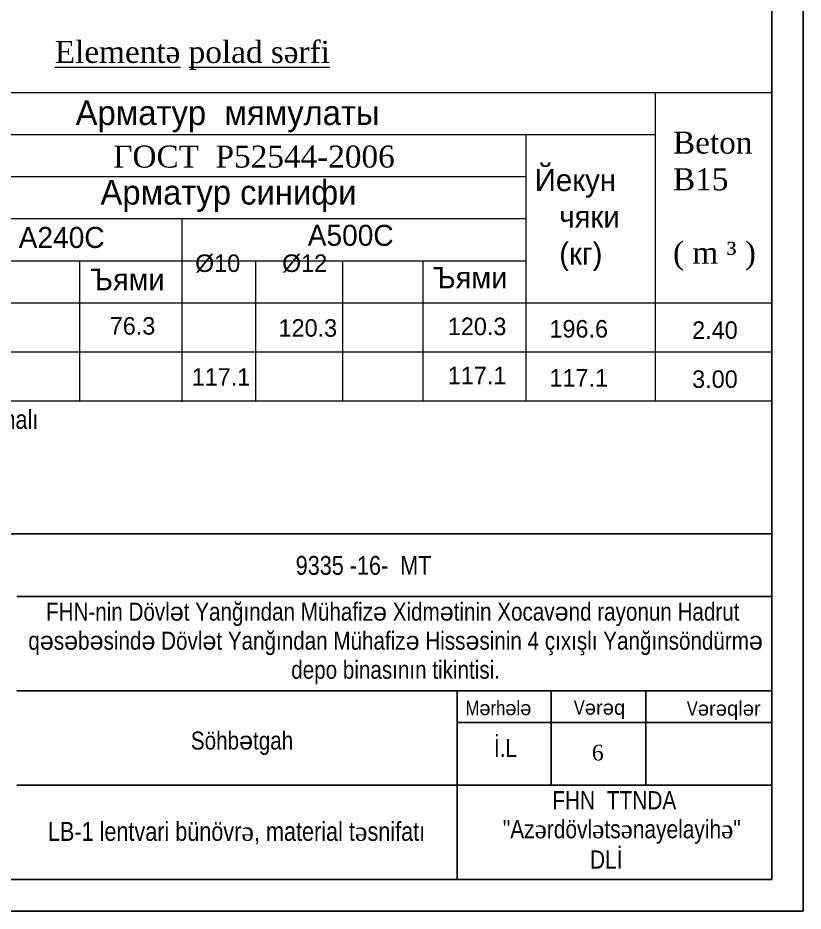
# Model space of a CAD drawing. Header units: millimetres. Extents: x 873544 to 1143527, y -837564 to -766512.
# Drawn here: x 1131038 to 1143527, y -794961 to -780758 of the extents above; entities that cross this region are included whole.
import ezdxf

# ---------------------------------------------------------------- set-up
doc = ezdxf.new("R2010")
doc.units = ezdxf.units.MM
for name, color, linetype, lineweight in [('0_Ном._пера__7', 7, 'Continuous', 60), ('stamp_Ном._пера__1', 7, 'Continuous', 5), ('Xarici razm.-1', 7, 'Continuous', 9), ('перегородка', 130, 'Continuous', 20)]:
    doc.layers.add(name, color=color, linetype=linetype, lineweight=lineweight)
doc.layers.add('Künc ştampının yazısı', color=7, linetype='Continuous')
doc.styles.add('A3_Times_AzLat', font='A3TI(LA).TTF')
doc.styles.get("Standard").update_dxf_attribs({"font": 'times.ttf'})
doc.styles.add('style6', font='ARIALN.TTF', dxfattribs={"height": 300})
doc.styles.add('Times New  Roman', font='times.ttf')
doc.styles.add('Times New Roman', font='times.ttf', dxfattribs={"height": 300})

# ---------------------------------------------------------------- blocks, each defined once
blk = doc.blocks.new('dsdvvvf')
at = {"lineweight": 25}
for p, q in [((987093, -639584), (987093, -669340)), ((987093, -669340), (944974, -669340))]:
    blk.add_line(p, q, dxfattribs=at)
at = {"lineweight": 25, "ltscale": 15}
for p, q in [((986569, -668816), (986569, -640108)), ((947069, -668816), (986569, -668816))]:
    blk.add_line(p, q, dxfattribs=at)
at = {"color": 0, "lineweight": 25, "ltscale": 15}
for p, q in [((967186, -663055), (986569, -663055)), ((986569, -663055), (986569, -668816)), ((973996, -664099), (986569, -664099)), ((973996, -665670), (986569, -665670)), ((981330, -668816), (981330, -665665)), ((982897, -665677), (982897, -667242)), ((984473, -665673), (984473, -667242)), ((981330, -666199), (986569, -666199)), ((973996, -667242), (986569, -667242))]:
    blk.add_line(p, q, dxfattribs=at)
at = {"color": 0, "lineweight": 5, "ltscale": 15}
blk.add_line((986506, -666199), (981330, -666199), dxfattribs=at)
at = {"lineweight": 25, "attachment_point": 1, "style": 'style6'}
for s, insert, char_height, width in [('M{\\fArial|b0|i0|c0|p34;ə}rh{\\fArial|b0|i0|c0|p34;ə}l{\\fArial|b0|i0|c0|p34;ə}', (981468, -665836), 240.98, 7282.72), ('V{\\fArial|b0|i0|c0|p34;ə\\fArial|b0|i0|c238|p34;r\\fArial|b0|i0|c0|p34;ə\\fArial|b0|i0|c238|p34;q}', (983271, -665828), 240.98, 7282.72), ('V{\\fArial|b0|i0|c0|p34;ə\\fArial|b0|i0|c238|p34;r\\fArial|b0|i0|c0|p34;ə\\fArial|b0|i0|c238|p34;ql\\fArial|b0|i0|c0|p34;ə\\fArial|b0|i0|c238|p34;r}', (985154, -665844), 240.982, 7282.72), ('{\\fArial Narrow|b0|i0|c238|p34;İ.L\\fArial Narrow|b0|i0|c186|p34;      }', (981942, -666471), 300, 10584.41)]:
    blk.add_mtext(s, dxfattribs=dict(at, insert=insert, char_height=char_height, width=width))
at = {"color": 0, "insert": (976893, -666349), "char_height": 300, "attachment_point": 1, "style": 'style6'}
blk.add_mtext_dynamic_manual_height_columns('{\\fArial Narrow|b0|i0|c238|p34;Söhb\\fArial|b0|i0|c238|p34;ə\\fArial Narrow|b0|i0|c238|p34;tgah}', width=9709.14, gutter_width=1, heights=[0], dxfattribs=at)
at = {"color": 7, "ltscale": 15, "insert": (982525, -667342), "char_height": 303.85, "attachment_point": 1, "style": 'style6'}
blk.add_mtext('  {\\fArial Narrow|b0|i0|c238|p34;  FHN  TTNDA}', dxfattribs=at)
at = {"layer": '0_Ном._пера__7', "linetype": 'Continuous', "insert": (980256, -664881), "char_height": 300, "width": 13776.74, "attachment_point": 5, "line_spacing_factor": 0.967685, "style": 'style6'}
blk.add_mtext('{\\fArial Narrow|b0|i0|c238|p34;FHN-nin Dövl\\fArial|b0|i0|c238|p38;ə\\fArial Narrow|b0|i0|c238|p34;t Yanğından Mühafiz\\fArial|b0|i0|c238|p38;ə\\fArial Narrow|b0|i0|c238|p34; Xidm\\fArial|b0|i0|c238|p38;ə\\fArial Narrow|b0|i0|c238|p34;tinin} {\\fArial Narrow|b0|i0|c238|p34;Xocav\\fArial|b0|i0|c238|p38;ə\\fArial Narrow|b0|i0|c238|p34;nd rayonun Hadrut\\P q\\fArial|b0|i0|c238|p38;ə\\fArial Narrow|b0|i0|c238|p34;s\\fArial|b0|i0|c238|p38;ə\\fArial Narrow|b0|i0|c238|p34;b\\fArial|b0|i0|c238|p38;ə\\fArial Narrow|b0|i0|c238|p34;sind\\fArial|b0|i0|c238|p38;ə\\fArial Narrow|b0|i0|c238|p34; Dövl\\fArial|b0|i0|c238|p38;ə\\fArial Narrow|b0|i0|c238|p34;t Yanğından Mühafiz\\fArial|b0|i0|c238|p38;ə\\fArial Narrow|b0|i0|c238|p34; Hiss\\fArial|b0|i0|c238|p38;ə\\fArial Narrow|b0|i0|c238|p34;sinin 4 çıxışlı Yanğınsöndürm\\fArial|b0|i0|c238|p38;ə\\P\\fArial Narrow|b0|i0|c238|p34; depo binasının tikintisi}.', dxfattribs=at)
at = {"layer": 'stamp_Ном._пера__1', "linetype": 'Continuous', "insert": (979720, -663584), "char_height": 314.32, "attachment_point": 5, "style": 'style6'}
blk.add_mtext('\\A1; {\\fArial Narrow|b0|i0|c238|p34;9335} -1{\\fArial Narrow|b0|i0|c238|p34;6}-  MT', dxfattribs=at)
at = {"layer": 'перегородка', "color": 7, "ltscale": 15, "insert": (982090, -667823), "char_height": 303.846, "width": 10253.08, "attachment_point": 1, "style": 'style6'}
blk.add_mtext('"{\\fArial Narrow|b0|i0|c238|p34;Az\\fTimes New Roman|b0|i0|c238|p18;ə\\fArial Narrow|b0|i0|c238|p34;rdövl\\fTimes New Roman|b0|i0|c238|p18;ə\\fArial Narrow|b0|i0|c238|p34;ts\\fTimes New Roman|b0|i0|c238|p18;ə\\fArial Narrow|b0|i0|c238|p34;nayelayih\\fTimes New Roman|b0|i0|c238|p18;ə\\fArial Narrow|b0|i0|c238|p34;"\\P              } {\\fArial Narrow|b0|i0|c238|p34;DLİ}', dxfattribs=at)

msp = doc.modelspace()

# ---------------------------------------------------------------- linework, layer by layer
at = {"color": 0, "lineweight": 15, "ltscale": 3}
for p, q in [((1143026.4, -781950.5), (1124526.7, -781950.5)), ((1141174.1, -781950.5), (1141174.1, -786851.8)), ((1141174.1, -782618.9), (1129408.1, -782618.9)), ((1139116.3, -782618.9), (1139116.3, -786072)), ((1139116.3, -783287.2), (1129408.1, -783287.2)), ((1139116.3, -783398.6), (1139116.3, -786851.8)), ((1139116.3, -783955.6), (1129408.1, -783955.6)), ((1133647.3, -783955.6), (1133647.3, -786083.2)), ((1139116.3, -784623.9), (1129408.1, -784623.9)), ((1132020.7, -784623.9), (1132020.7, -786072)), ((1134818.3, -784623.9), (1134818.3, -786072)), ((1136200.4, -784623.9), (1136200.4, -786060.9)), ((1137477.7, -784623.9), (1137477.7, -786072)), ((1133647.3, -784735.3), (1133647.3, -786862.9)), ((1143026.4, -785292.3), (1124526.7, -785292.3)), ((1132020.7, -785403.7), (1132020.7, -786851.8)), ((1134818.3, -785403.7), (1134818.3, -786851.8)), ((1136200.4, -785403.7), (1136200.4, -786840.6)), ((1137477.7, -785403.7), (1137477.7, -786851.8)), ((1143026.4, -786072), (1124526.7, -786072)), ((1143026.4, -786851.8), (1124526.7, -786851.8))]:
    msp.add_line(p, q, dxfattribs=at)

# ---------------------------------------------------------------- block references
at = {"layer": 'Xarici razm.-1', "color": 131, "xscale": 0.9545993912191095, "yscale": 0.9545993912191095, "zscale": 0.9545993912191095}
msp.add_blockref('dsdvvvf', (201248.2, -156008.8), dxfattribs=at)

# ---------------------------------------------------------------- texts
at = {"color": 0, "lineweight": 0, "style": 'A3_Times_AzLat'}
for s, p in [('76.3', (1132499.2, -785794.6)), ('120.3', (1137875.6, -785803)), ('120.3', (1135184.1, -785827.3)), ('196.6', (1139491.9, -785840.9)), ('2.40', (1141761.5, -785861.9)), ('117.1', (1133802, -786607)), ('117.1', (1137875.6, -786582.8)), ('117.1', (1139491.9, -786620.7)), ('3.00', (1141761.5, -786641.6))]:
    msp.add_text(s, height=278.48, dxfattribs=at).set_placement(p)
at = {"color": 0, "lineweight": 0, "insert": (1131626.2, -781124.1), "char_height": 350, "width": 18258.928, "attachment_point": 1}
msp.add_mtext('\\pt5341.4;{\\fTimes New Roman|b0|i0|c0|p18;\\LElement\\fTimes New Roman|b0|i0|c238|p18;ə\\fTimes New Roman|b0|i0|c0|p18; polad s\\fTimes New Roman|b0|i0|c238|p18;ə\\fTimes New Roman|b0|i0|c0|p18;rfi}', dxfattribs=at)
at = {"color": 0, "lineweight": 0, "attachment_point": 1}
for s, insert, char_height, width, style in [('Арматур  мямулаты', (1131957.5, -782071.7), 389.872, 8199.769, 'A3_Times_AzLat'), ('Beton \\PB{\\fTimes New Roman|b0|i0|c238|p18;1}5\\P\\P( m ³ )', (1141457.1, -782566.1), 350, 8199.769, 'Times New Roman'), ('ГОСТ  P52544-2006  ', (1132555.4, -782788.6), 350, 8199.769, 'Times New Roman'), ('Йекун \\P   чяки\\P   (кг)', (1139257.6, -783162.9), 350, 5133.377, 'A3_Times_AzLat'), ('Арматур синифи', (1132352.5, -783337.1), 389.872, 8199.769, 'A3_Times_AzLat'), ('     А240C', (1130430.8, -784082), 334.18, 8199.769, 'A3_Times_AzLat'), ('     А500C', (1135027.3, -784048.4), 334.18, 8199.769, 'A3_Times_AzLat'), ('{\\fArial|b0|i0|c204|p32;\\H0.496x;Ø\\fA3 Times AzLat|b0|i0|c204|p18;10}  ', (1133858.1, -784519.5), 561.416, 9337.122, 'A3_Times_AzLat'), ('{\\fArial|b0|i0|c204|p32;\\H0.496x;Ø\\fA3 Times AzLat|b0|i0|c204|p18;12}  ', (1135240.2, -784519.5), 561.416, 9337.122, 'A3_Times_AzLat'), (' {\\H0.8794x;Ъями}', (1132043.9, -784747.1), 389.872, 8199.769, 'A3_Times_AzLat'), (' {\\H1.026x;Ъями}', (1137514.9, -784716.8), 334.176, 8199.769, 'A3_Times_AzLat')]:
    msp.add_mtext(s, dxfattribs=dict(at, insert=insert, char_height=char_height, width=width, style=style))
at = {"color": 0, "insert": (1125348.6, -786993.2), "char_height": 300, "width": 13791.559, "attachment_point": 2, "style": 'style6'}
msp.add_mtext('{\\fArial Narrow|b0|i0|c238|p34;                                                          Bu v\\fTimes New Roman|b0|i0|c238|p18;ə\\fArial Narrow|b0|i0|c238|p34;r\\fTimes New Roman|b0|i0|c238|p18;ə\\fArial Narrow|b0|i0|c238|p34;q\\fTimes New Roman|b0|i0|c238|p18;ə\\fArial Narrow|b0|i0|c238|p34; MT-5 v\\fTimes New Roman|b0|i0|c238|p18;ə\\fArial Narrow|b0|i0|c238|p34;r\\fTimes New Roman|b0|i0|c238|p18;ə\\fArial Narrow|b0|i0|c238|p34;qi il\\fTimes New Roman|b0|i0|c238|p18;ə\\fArial Narrow|b0|i0|c238|p34; birlikd\\fTimes New Roman|b0|i0|c238|p18;ə\\fArial Narrow|b0|i0|c238|p34; baxmalı}', dxfattribs=at)
at = {"color": 0, "lineweight": 9, "insert": (1134516.4, -793721.2), "char_height": 300, "attachment_point": 5, "style": 'style6'}
msp.add_mtext('\\A1;{\\fArial Narrow|b0|i0|c238|p34;LB-1 lentvari bünövr\\fTimes New Roman|b0|i0|c238|p18;ə\\fArial Narrow|b0|i0|c238|p34;, material t\\fTimes New Roman|b0|i0|c238|p18;ə\\fArial Narrow|b0|i0|c238|p34;snifatı}', dxfattribs=at)
at = {"layer": 'Künc ştampının yazısı', "insert": (1140213.7, -792440.9), "char_height": 250, "attachment_point": 5, "style": 'Times New  Roman'}
msp.add_mtext('{\\fTimes New Roman|b0|i0|c238|p18; }6', dxfattribs=at)

doc.saveas('drawing.dxf')
